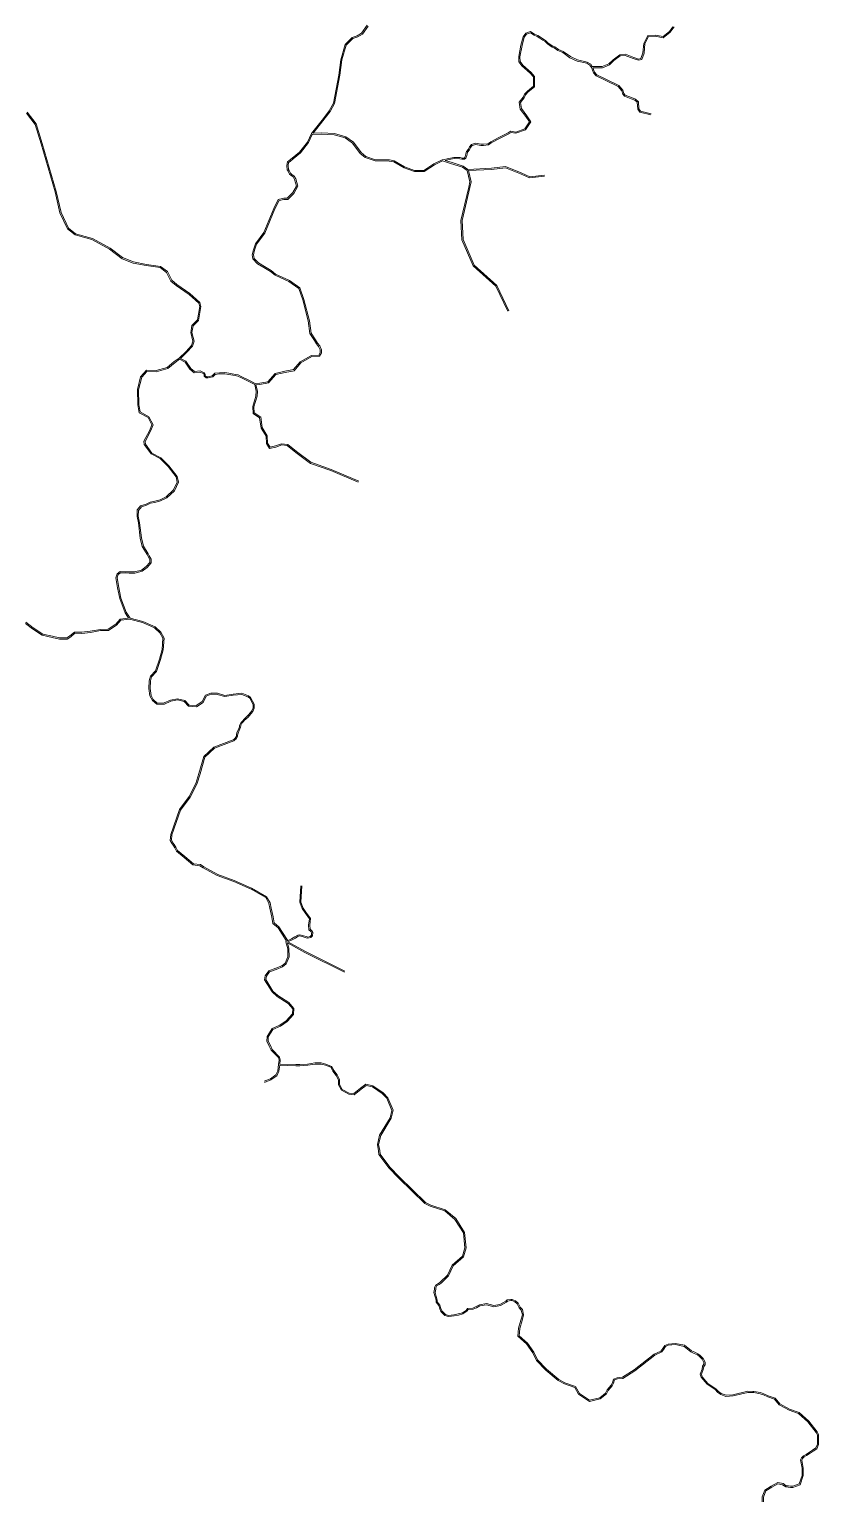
# Model space of a CAD drawing. Header units: millimetres. Extents: x 617885 to 663705, y 7172943 to 7234736.
# Drawn here: x 639759 to 643807, y 7205544 to 7213076 of the extents above; entities that cross this region are included whole.
import ezdxf

# ---------------------------------------------------------------- set-up
doc = ezdxf.new("R2010")
doc.units = ezdxf.units.MM
doc.layers.add('VIAS', color=7, linetype='Continuous', lineweight=5)

msp = doc.modelspace()

# ---------------------------------------------------------------- linework, layer by layer
at = {"layer": 'VIAS', "color": 253}
for points in [[(641491.9, 7213096.5), (641462.4, 7213055.5), (641440.9, 7213042.1), (641415, 7213033.5), (641378.9, 7212997.4), (641356.2, 7212920.4), (641345.5, 7212841.5), (641319, 7212697.5), (641296, 7212657.7), (641259.8, 7212611), (641205.7, 7212542.3), (641205.3, 7212541.7), (641185.8, 7212498.4), (641144.7, 7212447.1), (641107.5, 7212416.2), (641092.1, 7212402.8), (641082.9, 7212397.1), (641079.4, 7212378.8), (641081.6, 7212355.8), (641086.1, 7212349.1), (641093.5, 7212334.3), (641101.3, 7212326.5), (641112.4, 7212319.5), (641119.1, 7212306.9), (641129, 7212272.2), (641110.3, 7212238.9), (641081.3, 7212209.9), (641063.8, 7212209.9), (641035.2, 7212204.5), (641012.7, 7212157.9), (640960.9, 7212034.2), (640918.9, 7211977.1), (640908.7, 7211946.4), (640901.8, 7211920.6), (640905.4, 7211898.9), (640929.8, 7211874.5), (640961.9, 7211855.9), (640995.3, 7211834.3), (641018.9, 7211815.7), (641089.4, 7211783.8), (641140.4, 7211747.7), (641161.4, 7211689.6), (641189, 7211581.4), (641197.6, 7211517), (641221.4, 7211480.3), (641232.1, 7211463.1), (641242.6, 7211450.5), (641250.7, 7211432.3), (641250.7, 7211418.8), (641243.4, 7211406), (641206, 7211404), (641147.4, 7211371.4), (641113.6, 7211331.4), (641069.9, 7211323.1), (641019.9, 7211312.2), (640981.6, 7211269.7), (640940.2, 7211261.4), (640917.7, 7211260.3), (640887.2, 7211275.5), (640848.9, 7211294.6), (640830.5, 7211304.4), (640815.6, 7211306.9), (640782.1, 7211312.9), (640761.3, 7211316.6), (640733.3, 7211315.3), (640709.4, 7211312.8), (640696.1, 7211299.5), (640674.5, 7211295), (640667.5, 7211295), (640661, 7211300.5), (640661, 7211307.3), (640655.2, 7211315.9), (640634.5, 7211325), (640606.2, 7211321.5), (640587.1, 7211337.1), (640561.7, 7211374.6), (640534.6, 7211388.9), (640567.3, 7211420.5), (640596.1, 7211451.7), (640603.6, 7211477.5), (640592.6, 7211521.5), (640594.7, 7211530.2), (640598.6, 7211555.5), (640626.7, 7211583.5), (640639.1, 7211655.5), (640632.6, 7211675), (640581.6, 7211721.8), (640515.3, 7211768), (640489.7, 7211789.6), (640467.6, 7211833.9), (640432.3, 7211860.9), (640359.2, 7211871), (640293, 7211883.7), (640237.4, 7211905.5), (640173.2, 7211953.6), (640082.3, 7212004.1), (639996.2, 7212028.1), (639959, 7212057.4), (639921.3, 7212136.7), (639897.2, 7212244.9), (639825.4, 7212491.4), (639793.6, 7212591), (639747.8, 7212650.6)], [(643058.5, 7213089.4), (643041.7, 7213064.8), (643008.6, 7213038.4), (642968.1, 7213046.4), (642930, 7213045), (642909.6, 7213004.2), (642905.5, 7212955.7), (642895.1, 7212927.1), (642882.2, 7212923.6), (642858.3, 7212931.6), (642816.2, 7212948.4), (642787, 7212945.5), (642753, 7212920), (642731.2, 7212899.6), (642696.3, 7212884.8), (642645.5, 7212885), (642638.1, 7212897.1), (642619.8, 7212908.3), (642570.7, 7212918.9), (642534.2, 7212935.9), (642497.1, 7212962.3), (642472, 7212972.9), (642453.4, 7212986.2), (642442.8, 7212990.1), (642419.5, 7213005.6), (642407.6, 7213017.5), (642395.5, 7213025.6), (642379.5, 7213036.2), (642366.1, 7213044.3), (642350.3, 7213050.9), (642329.4, 7213064.8), (642304.6, 7213056), (642291.9, 7213037.6), (642279.8, 7212994.7), (642269.1, 7212936.2), (642269.4, 7212909.2), (642284.5, 7212889), (642327.7, 7212850.7), (642343.6, 7212832.5), (642343.6, 7212784.7), (642313.4, 7212759.2), (642298.6, 7212744.4), (642291.3, 7212727.4), (642271.6, 7212702.8), (642276.7, 7212667.2), (642305.8, 7212628.4), (642323.8, 7212601.4), (642299.2, 7212565.6), (642253, 7212549.4), (642228.7, 7212554.3), (642214.3, 7212545.9), (642166.7, 7212520.9), (642124.8, 7212499.1), (642111, 7212489.5), (642087.8, 7212487.1), (642074.8, 7212487.1), (642047.6, 7212492.1), (642026.8, 7212485.8), (642016.6, 7212473.2), (642011.6, 7212462.4), (642000.5, 7212449.6), (641997.9, 7212437.2), (641994.6, 7212424.9), (641992.4, 7212419.1), (641988.8, 7212416.2), (641977.8, 7212416.2), (641967.8, 7212418.7), (641936.2, 7212419.5), (641910.5, 7212413.9), (641877.4, 7212407.6), (641876.7, 7212407.3), (641833.9, 7212386.5), (641782.5, 7212352.7), (641734.8, 7212352.7), (641683.5, 7212371.7), (641629.7, 7212401.6), (641605.2, 7212406.2), (641534, 7212407.7), (641484.4, 7212423.7), (641459.8, 7212443.9), (641421.1, 7212497.5), (641381.6, 7212524.8), (641323.8, 7212541.2), (641257.6, 7212545.3), (641214.4, 7212543.7), (641264.6, 7212607.3), (641300.9, 7212654.4), (641324.7, 7212695.4), (641351.4, 7212840.6), (641362, 7212919.1), (641384.2, 7212994.2), (641418.2, 7213028.3), (641443.4, 7213036.7), (641466.6, 7213051), (641496.7, 7213092.9)], [(642945.8, 7212637.2), (642889.9, 7212651.1), (642878.8, 7212666.4), (642876.4, 7212702.1), (642864, 7212713.3), (642845.1, 7212720.4), (642810.8, 7212733.2), (642802.2, 7212744.4), (642797.5, 7212761.4), (642778.2, 7212783), (642712.5, 7212814.6), (642666.1, 7212837.5), (642652.1, 7212853.1), (642641.2, 7212880.6), (642633.7, 7212892.7), (642617.6, 7212902.7), (642568.8, 7212913.2), (642531.2, 7212930.7), (642494.2, 7212957.1), (642469.1, 7212967.6), (642450.6, 7212980.8), (642440.1, 7212984.8), (642415.7, 7213001), (642403.8, 7213012.9), (642392.2, 7213020.6), (642376.3, 7213031.2), (642363.4, 7213038.9), (642347.4, 7213045.6), (642328.6, 7213058.1), (642308.4, 7213051), (642297.4, 7213035.1), (642285.6, 7212993.4), (642275.1, 7212935.6), (642275.3, 7212911.2), (642288.9, 7212893.1), (642332, 7212854.9), (642349.6, 7212834.7), (642349.6, 7212781.9), (642317.5, 7212754.8), (642303.6, 7212740.9), (642296.5, 7212724.3), (642277.9, 7212701.1), (642282.4, 7212669.6), (642310.7, 7212631.8), (642331.1, 7212601.3), (642303, 7212560.6), (642253.4, 7212543.2), (642229.7, 7212547.9), (642217.2, 7212540.7), (642169.5, 7212515.6), (642127.9, 7212494), (642113.2, 7212483.7), (642088.1, 7212481.1), (642074.3, 7212481.1), (642048, 7212486), (642030.4, 7212480.6), (642021.7, 7212470), (642016.7, 7212459.1), (642006.1, 7212446.8), (642003.7, 7212435.8), (642000.3, 7212423.1), (641997.5, 7212415.5), (641991, 7212410.2), (641977, 7212410.2), (641967, 7212412.7), (641936.8, 7212413.5), (641911.7, 7212408), (641890.6, 7212404), (641921.4, 7212394.6), (641983.1, 7212374.2), (642008, 7212357.5), (642128.6, 7212364), (642201.2, 7212372.8), (642280.4, 7212339.9), (642325.4, 7212320.6), (642400.9, 7212329.2)], [(642947.2, 7212643), (642893.5, 7212656.4), (642884.7, 7212668.5), (642882.2, 7212704.9), (642867.2, 7212718.6), (642847.2, 7212726.1), (642814.5, 7212738.2), (642807.7, 7212747.2), (642803, 7212764.4), (642781.8, 7212787.9), (642715.2, 7212820), (642669.8, 7212842.3), (642657.3, 7212856.3), (642648.3, 7212879), (642697.5, 7212878.8), (642734.5, 7212894.4), (642756.9, 7212915.4), (642789.3, 7212939.7), (642815.4, 7212942.3), (642856.2, 7212926), (642882.1, 7212917.4), (642899.7, 7212922.1), (642911.4, 7212954.4), (642915.5, 7213002.5), (642933.8, 7213039.1), (642967.6, 7213040.4), (643010.1, 7213031.9), (643046.1, 7213060.7), (643065.3, 7213088.6)], [(640590.7, 7211454.7), (640597.4, 7211477.6), (640586.4, 7211521.5), (640588.8, 7211531.4), (640593, 7211558.3), (640621.1, 7211586.4), (640632.9, 7211655), (640627.4, 7211671.6), (640577.9, 7211717.1), (640511.6, 7211763.3), (640484.9, 7211785.8), (640462.8, 7211829.9), (640429.9, 7211855.1), (640358.2, 7211865.1), (640291.3, 7211877.9), (640234.4, 7211900.3), (640170, 7211948.6), (640080, 7211998.5), (639993.4, 7212022.6), (639954.2, 7212053.5), (639915.6, 7212134.8), (639891.4, 7212243.4), (639819.6, 7212489.6), (639788.2, 7212588.1), (639744, 7212645.6)], [(641447.8, 7210759.5), (641307.2, 7210819.5), (641203.1, 7210856.4), (641128.7, 7210912.1), (641083.8, 7210947.6), (641052.8, 7210951.5), (641020.9, 7210940.2), (640993.7, 7210933.4), (640980.5, 7210954.8), (640978.6, 7210991.7), (640952.7, 7211034.2), (640945.3, 7211088.3), (640912.2, 7211110.4), (640910.5, 7211141.5), (640927, 7211194.7), (640928.9, 7211221.4), (640920.8, 7211254.4), (640940.9, 7211255.4), (640984.7, 7211264.2), (641023.1, 7211306.8), (641071.1, 7211317.2), (641116.9, 7211325.9), (641151.3, 7211366.7), (641207.7, 7211398.1), (641247, 7211400.2), (641256.7, 7211417.2), (641256.7, 7211433.6), (641247.8, 7211453.7), (641237, 7211466.6), (641226.4, 7211483.5), (641203.4, 7211519.1), (641194.9, 7211582.5), (641167.1, 7211691.4), (641145.4, 7211751.5), (641092.4, 7211789.1), (641022.1, 7211820.9), (640998.8, 7211839.2), (640965.1, 7211861), (640933.5, 7211879.3), (640911, 7211901.8), (640907.9, 7211920.3), (640914.4, 7211944.7), (640924.3, 7211974.3), (640966.1, 7212031.2), (641018.2, 7212155.4), (641039.3, 7212199.2), (641064.4, 7212203.9), (641083.8, 7212203.9), (641115.1, 7212235.2), (641135.5, 7212271.4), (641124.7, 7212309.2), (641116.9, 7212323.7), (641105.1, 7212331.2), (641098.4, 7212337.9), (641091.3, 7212352.1), (641087.4, 7212357.9), (641085.5, 7212378.5), (641088.3, 7212393.4), (641095.7, 7212398), (641111.4, 7212411.6), (641149, 7212442.9), (641190.9, 7212495.3), (641210, 7212537.5), (641257.5, 7212539.3), (641322.8, 7212535.3), (641379, 7212519.3), (641416.8, 7212493.1), (641455.4, 7212439.7), (641481.4, 7212418.3), (641533, 7212401.7), (641604.5, 7212400.2), (641627.6, 7212395.9), (641680.9, 7212366.3), (641733.7, 7212346.7), (641784.2, 7212346.7), (641836.9, 7212381.2), (641878.3, 7212401.4), (641919.6, 7212388.9), (641980.5, 7212368.7), (642004.5, 7212352.7), (642017.8, 7212294.3), (642012.2, 7212266.2), (641971.8, 7212096.2), (641977.6, 7211997.3), (642035.8, 7211863.6), (642151.2, 7211759.8), (642212.6, 7211630.8)], [(642218, 7211633.3), (642156.1, 7211763.5), (642040.8, 7211867.2), (641983.5, 7211998.7), (641977.8, 7212095.7), (642018, 7212264.9), (642023.9, 7212294.4), (642010.8, 7212351.7), (642129.2, 7212358.1), (642200.4, 7212366.7), (642278, 7212334.4), (642324.5, 7212314.5), (642401.5, 7212323.3)], [(640268.1, 7210057.9), (640249.5, 7210085.5), (640223.1, 7210158.9), (640211.4, 7210213.2), (640202.3, 7210263.8), (640208.8, 7210285.4), (640224.4, 7210296.5), (640254.4, 7210295.5), (640270.3, 7210294.5), (640298.7, 7210294.5), (640334.6, 7210303.2), (640358.8, 7210321.6), (640376.8, 7210343.4), (640376.8, 7210358.4), (640368.2, 7210373.7), (640362.3, 7210384.6), (640338.2, 7210425), (640327.6, 7210468.2), (640317.8, 7210545.9), (640311.6, 7210579.4), (640312.6, 7210612.3), (640329.6, 7210632.5), (640357.9, 7210642.5), (640377.8, 7210652.5), (640401.8, 7210656.5), (640430, 7210664.3), (640460, 7210679.7), (640497.8, 7210714.6), (640516.8, 7210754.6), (640512.2, 7210781.5), (640470.3, 7210834.8), (640429.7, 7210875.3), (640383.7, 7210899.1), (640348.1, 7210947.7), (640346.3, 7210965.2), (640375.1, 7211017.9), (640387.2, 7211048), (640367.7, 7211085.4), (640321.4, 7211110.9), (640315, 7211151.3), (640313.4, 7211229.2), (640329.5, 7211294.9), (640359.3, 7211328.1), (640409.2, 7211326.5), (640466.5, 7211342), (640502.4, 7211373.2), (640527.6, 7211390.5), (640563, 7211424.7), (640590.7, 7211454.7)], [(641445.4, 7210754), (641305, 7210813.9), (641200.2, 7210851.1), (641125.1, 7210907.3), (641081.4, 7210941.8), (641053.5, 7210945.3), (641022.6, 7210934.5), (640990.9, 7210926.5), (640974.6, 7210953), (640972.7, 7210989.9), (640947, 7211032.1), (640939.7, 7211084.8), (640906.4, 7211107), (640904.4, 7211142.2), (640921.1, 7211195.9), (640922.9, 7211220.9), (640914.5, 7211255.2), (640884.5, 7211270.1), (640846.1, 7211289.3), (640828.5, 7211298.7), (640814.6, 7211301), (640781, 7211307), (640760.9, 7211310.5), (640733.8, 7211309.3), (640712.1, 7211307.1), (640699.1, 7211294), (640675.1, 7211289), (640665.3, 7211289), (640655, 7211297.8), (640655, 7211305.4), (640651.2, 7211311.1), (640633.6, 7211318.8), (640604.3, 7211315.2), (640582.6, 7211333.1), (640557.6, 7211369.9), (640529.7, 7211384.6), (640506.1, 7211368.4), (640469.4, 7211336.5), (640409.9, 7211320.5), (640361.9, 7211322), (640334.9, 7211292.1), (640319.4, 7211228.5), (640321, 7211151.8), (640326.9, 7211114.7), (640372.2, 7211089.8), (640393.8, 7211048.3), (640380.5, 7211015.3), (640352.5, 7210963.9), (640353.9, 7210949.9), (640387.7, 7210903.8), (640433.3, 7210880.2), (640474.8, 7210838.8), (640517.8, 7210784.1), (640523.1, 7210753.8), (640502.7, 7210711), (640463.4, 7210674.8), (640432.2, 7210658.7), (640403.1, 7210650.6), (640379.7, 7210646.7), (640360.2, 7210637), (640333.2, 7210627.4), (640318.6, 7210610), (640317.6, 7210579.8), (640323.7, 7210546.8), (640333.5, 7210469.3)], [(640333.5, 7210469.3), (640343.8, 7210427.3), (640367.5, 7210387.6), (640373.5, 7210376.6), (640382.8, 7210360), (640382.8, 7210341.2), (640363, 7210317.2), (640337.3, 7210297.7), (640299.4, 7210288.5), (640270.1, 7210288.5), (640254.1, 7210289.5), (640226.2, 7210290.4), (640213.9, 7210281.7), (640208.4, 7210263.4), (640217.3, 7210214.4), (640228.9, 7210160.6), (640254.9, 7210088.2), (640275.2, 7210058.2), (640341.3, 7210041.2), (640403.4, 7210013.5), (640432.7, 7209986.5), (640449.8, 7209955.7), (640445.3, 7209895.9), (640432.1, 7209845.1), (640411, 7209784.2), (640385.8, 7209756.8), (640379.5, 7209736), (640378.5, 7209697.1), (640382.8, 7209660.7), (640394.3, 7209639.7), (640414.9, 7209622.2), (640450.5, 7209623.3), (640482, 7209637.4), (640518.1, 7209644.2), (640555.8, 7209635), (640578.6, 7209612.2), (640613.8, 7209609.1), (640645.1, 7209630), (640661.7, 7209663.2), (640689.7, 7209673.7), (640723.6, 7209672.6), (640761.6, 7209661.6), (640803.8, 7209668.4)], [(639738.5, 7210030.3), (639775.2, 7210003), (639824.9, 7209969.6), (639876.7, 7209958.8), (639913.3, 7209950.2), (639953, 7209950.2), (639970.9, 7209962.6), (639992.6, 7209980.1), (640028, 7209979), (640072, 7209984.4), (640124.2, 7209994), (640164.3, 7209995), (640205.9, 7210021.3), (640227.9, 7210046.4), (640273.1, 7210052.6), (640339.3, 7210035.5), (640400.1, 7210008.4), (640427.9, 7209982.7), (640443.7, 7209954.4), (640439.4, 7209896.9), (640426.3, 7209846.9), (640405.7, 7209787.3), (640380.5, 7209759.9), (640373.6, 7209736.9), (640372.5, 7209696.9), (640376.9, 7209658.8), (640389.6, 7209635.9), (640412.8, 7209616.2), (640451.8, 7209617.3), (640483.8, 7209631.6), (640518, 7209638), (640552.7, 7209629.6), (640575.9, 7209606.4), (640615.3, 7209603), (640649.8, 7209625.9), (640666.1, 7209658.4), (640690.7, 7209667.7), (640722.7, 7209666.6), (640761.2, 7209655.5), (640804.6, 7209662.4), (640848, 7209666.5), (640879.9, 7209654.5), (640888.8, 7209647), (640906.1, 7209615), (640906.1, 7209597.1), (640899.6, 7209582.9), (640883.3, 7209562.5), (640876.6, 7209554.4), (640864.2, 7209543.5), (640858.5, 7209537.8), (640853, 7209530.9), (640844.5, 7209522.4), (640838.8, 7209510.9), (640837.2, 7209507.8), (640835.8, 7209500.8), (640829, 7209483.2), (640823.4, 7209470.6), (640820.5, 7209458.9), (640820.5, 7209452.5), (640814.3, 7209442.5), (640807.8, 7209436.1), (640804.2, 7209433.7), (640704.6, 7209396.4), (640654, 7209348.3), (640628.7, 7209261.5), (640612.2, 7209209.1), (640579.1, 7209142.9), (640528.9, 7209076.2), (640484.2, 7208947.7), (640481.4, 7208917.9), (640491.6, 7208900.5), (640497.1, 7208893.7), (640505.1, 7208880.3), (640513.5, 7208863.5), (640552.3, 7208830.3), (640598.1, 7208792.8), (640633.7, 7208788.7), (640649.6, 7208776.8), (640722.5, 7208738.2), (640806.9, 7208707.2), (640896.1, 7208667.8), (640970.9, 7208625.3), (640987.5, 7208595.5), (640992.6, 7208570.2), (641002.9, 7208525.5), (641008.2, 7208491.8), (641034.5, 7208470.8), (641076.6, 7208405.3), (641075.2, 7208399.7), (641075.1, 7208398.2), (641083.8, 7208362.5), (641084.6, 7208322.1), (641070.8, 7208289.2), (641053.3, 7208274.6), (641022.7, 7208262.8), (640986.7, 7208249), (640968.7, 7208224.3), (640965.7, 7208203.8), (641003.4, 7208142.1), (641030, 7208118.2), (641085.7, 7208082.9), (641109.8, 7208054.5), (641108.2, 7208028.9), (641076.7, 7207994), (641044, 7207971), (641003.8, 7207954.5), (640978.6, 7207913.5), (640976.6, 7207888.6), (640989.6, 7207863.5), (640999.8, 7207843.6), (641036.4, 7207804.6), (641039.6, 7207791.1), (641037.2, 7207769.2), (641032.6, 7207737.5), (641023.4, 7207716), (640995.3, 7207695.7), (640962.4, 7207683.7)], [(639740.8, 7210036.1), (639778.7, 7210007.9), (639827.3, 7209975.2), (639878, 7209964.7), (639914, 7209956.2), (639951.1, 7209956.2), (639967.3, 7209967.4), (639990.5, 7209986.1), (640027.7, 7209985), (640071.1, 7209990.3), (640123.6, 7209999.9), (640162.5, 7210001), (640202, 7210025.9), (640224.8, 7210052), (640268.1, 7210057.9)], [(640803.8, 7209668.4), (640848.8, 7209672.6), (640883, 7209659.8), (640893.5, 7209650.8), (640912.1, 7209616.5), (640912.1, 7209595.8), (640904.8, 7209579.7), (640887.9, 7209558.7), (640880.9, 7209550.2), (640868.4, 7209539.1), (640863, 7209533.8), (640857.5, 7209526.9), (640849.4, 7209518.8), (640844.1, 7209508.2), (640842.9, 7209505.9), (640841.6, 7209499.1), (640834.6, 7209480.9), (640829.1, 7209468.6), (640826.5, 7209458.2), (640826.5, 7209450.8), (640819, 7209438.8), (640811.6, 7209431.4), (640807, 7209428.3), (640707.8, 7209391.2), (640659.3, 7209345.1), (640634.5, 7209259.8), (640617.7, 7209206.8), (640584.2, 7209139.7), (640534.3, 7209073.3), (640490.1, 7208946.4), (640487.6, 7208919.3), (640496.6, 7208903.9), (640502, 7208897.1), (640510.4, 7208883.2), (640518.4, 7208867.2), (640556.1, 7208834.9), (640600.5, 7208798.6), (640636, 7208794.5), (640652.9, 7208781.9), (640725, 7208743.7), (640809.2, 7208712.8), (640898.8, 7208673.1), (640975.4, 7208629.7), (640993.2, 7208597.6), (640998.4, 7208571.4), (641008.8, 7208526.7), (641013.8, 7208495.1), (641039, 7208474.9), (641083, 7208406.3), (641082.5, 7208404.2), (641103.2, 7208413.5), (641120.3, 7208423.1), (641135.8, 7208432.5), (641145.6, 7208434.9), (641165.3, 7208429.3), (641179.9, 7208425), (641187.2, 7208423), (641199.6, 7208425.4), (641205.8, 7208432), (641206.7, 7208444.1), (641203.1, 7208450.4), (641192.9, 7208459.5), (641191.3, 7208483.2), (641195.4, 7208516.8), (641172.6, 7208547.6), (641157.2, 7208568.6), (641145.8, 7208601.3), (641150.6, 7208685)], [(641377.5, 7208247.9), (641175.1, 7208348.9), (641084.8, 7208398.7), (641105.9, 7208408.1), (641123.3, 7208417.9), (641138.1, 7208426.9), (641145.5, 7208428.7), (641163.6, 7208423.5), (641178.2, 7208419.2), (641187, 7208416.9), (641202.7, 7208419.9), (641211.6, 7208429.5), (641212.9, 7208445.5), (641207.8, 7208454.2), (641198.7, 7208462.4), (641197.4, 7208483.1), (641201.6, 7208518.5), (641177.4, 7208551.1), (641162.5, 7208571.5), (641151.8, 7208602.2), (641156.6, 7208684.7)], [(643523.2, 7205527.1), (643523.2, 7205551.3), (643536.4, 7205583.8), (643566.4, 7205603.2), (643597.7, 7205619.6), (643622.2, 7205615.3), (643637.7, 7205604.5), (643650.7, 7205602.9), (643661.7, 7205601.3), (643674.8, 7205601.3), (643712.1, 7205614.3), (643728.1, 7205662.3), (643728.1, 7205700.5), (643720.6, 7205741.4), (643724.5, 7205749.3), (643733.2, 7205757.9), (643745.2, 7205765.4), (643763.7, 7205776.2), (643779.3, 7205787.1), (643796.9, 7205799.9), (643806.7, 7205821.2), (643806.7, 7205871.9), (643798.5, 7205886.6), (643755.7, 7205941.4), (643706.1, 7205985.5), (643658.1, 7206003.3), (643608.5, 7206030.1), (643583.8, 7206058.8), (643547.8, 7206071.3), (643526.1, 7206080.8), (643508, 7206087.7), (643474.8, 7206093.2), (643469.2, 7206093.2), (643443, 7206094.6), (643366.7, 7206076.9), (643332.2, 7206074.2), (643307.3, 7206083.4), (643292.9, 7206092.5), (643279.3, 7206107.5), (643238.6, 7206134.6), (643209.3, 7206169.1), (643205.7, 7206182.5), (643215, 7206206.3), (643217.6, 7206220.9), (643224.6, 7206230.6), (643224.6, 7206243.2), (643214.5, 7206261.9), (643197.7, 7206278.7), (643187.8, 7206285.8), (643171.2, 7206294.1), (643155.2, 7206302.1), (643118.9, 7206329.8), (643072.8, 7206339.7), (643034.4, 7206336.4), (643018.2, 7206329.4), (643008.1, 7206313.8), (642997.9, 7206300.6), (642963, 7206284.7), (642860.5, 7206204.3), (642800.9, 7206166.1), (642773.3, 7206163.9), (642754.1, 7206156.8), (642749.5, 7206138.4), (642743.4, 7206126), (642732.9, 7206113.5), (642721.9, 7206102.5), (642713.3, 7206085.4), (642684.2, 7206060.4), (642632.3, 7206048), (642580.1, 7206083.4), (642560.6, 7206118.2), (642505.8, 7206137.9), (642474, 7206154.9), (642411.1, 7206207.6), (642365.2, 7206254.7), (642346.3, 7206294.9), (642313.4, 7206341.5), (642270.6, 7206378.7), (642274.2, 7206416.8), (642285.6, 7206456.5), (642293.4, 7206485.7), (642287.3, 7206513.9), (642275.7, 7206525.5), (642266.1, 7206546.5), (642251.9, 7206558.7), (642235.7, 7206564.8), (642227.4, 7206564.8), (642209, 7206562.7), (642202.9, 7206556.6), (642172.6, 7206539.6), (642141.7, 7206534.1), (642104.1, 7206543.5), (642067.2, 7206537.7), (642049.9, 7206528.1), (642033.5, 7206520.8), (642006.4, 7206518.9), (641998.3, 7206508.8), (641980.3, 7206496.2), (641958.3, 7206490.7), (641935.9, 7206487), (641922.8, 7206485.1), (641908.4, 7206483.3), (641892.8, 7206488.5), (641874.8, 7206506.4), (641869.5, 7206518.9), (641863.7, 7206536.2), (641850.8, 7206552.8), (641850.8, 7206561.6), (641845.1, 7206580.8), (641839.6, 7206600.7), (641843.3, 7206617.3), (641843.3, 7206624.4), (641848.2, 7206634.3), (641860.8, 7206641.4), (641870.6, 7206649.2), (641907.7, 7206686.7), (641933, 7206737.3), (641986, 7206783.9), (641999.1, 7206829.6), (641990.5, 7206909), (641945.5, 7206979.7), (641891.9, 7207024.7), (641817.6, 7207048), (641791.1, 7207061.7), (641657.2, 7207191.8), (641607, 7207243.8), (641557.3, 7207310.1), (641555.5, 7207328), (641550, 7207359.1), (641560.9, 7207404.7), (641615, 7207494.1), (641624.7, 7207534.6), (641598, 7207599.4), (641572.7, 7207625), (641520.4, 7207659.9), (641484, 7207668.9), (641457, 7207648), (641423.6, 7207620.1), (641399.6, 7207622.7), (641363.6, 7207642.1), (641350.1, 7207666.5), (641350.1, 7207692.2), (641338.2, 7207716), (641320.9, 7207739), (641309, 7207759.8), (641279.2, 7207771.7), (641255.7, 7207777.6), (641223.5, 7207777.6), (641186.1, 7207771.8), (641146.2, 7207769), (641126.3, 7207769), (641043.5, 7207771.7), (641045.7, 7207791.5), (641041.8, 7207807.5), (641004.7, 7207847), (640995, 7207866.3), (640982.8, 7207889.8), (640984.4, 7207911.6), (641007.8, 7207949.7), (641046.8, 7207965.7), (641080.7, 7207989.4), (641114, 7208026.4), (641116, 7208056.6), (641089.7, 7208087.5), (641033.7, 7208123), (641008.1, 7208146), (640972, 7208205.1), (640974.4, 7208222), (640990.5, 7208244), (641024.8, 7208257.2), (641056.4, 7208269.4), (641075.7, 7208285.5), (641090.7, 7208321), (641089.7, 7208363.3), (641082.6, 7208393), (641172.4, 7208343.6), (641374.8, 7208242.5)], [(641081.5, 7208400.5), (641081.5, 7208400.5)], [(640964.5, 7207678), (640998.1, 7207690.3), (641028.3, 7207712.1), (641038.5, 7207735.9), (641042.8, 7207765.7), (641126.2, 7207763), (641146.4, 7207763), (641186.8, 7207765.9), (641224, 7207771.6), (641254.9, 7207771.6), (641277.3, 7207766), (641304.8, 7207755), (641315.9, 7207735.7), (641333, 7207712.8), (641344.1, 7207690.8), (641344.1, 7207664.9), (641359.2, 7207637.7), (641397.8, 7207616.9), (641425.4, 7207613.8), (641460.8, 7207643.3), (641485.4, 7207662.4), (641517.9, 7207654.3), (641568.9, 7207620.4), (641592.9, 7207596), (641618.4, 7207534.1), (641609.4, 7207496.4), (641555.3, 7207407), (641543.9, 7207359.3), (641549.5, 7207327.1), (641551.5, 7207307.8), (641602.4, 7207239.9), (641653, 7207187.5), (641787.6, 7207056.8), (641815.3, 7207042.4), (641888.9, 7207019.3), (641940.9, 7206975.6), (641984.7, 7206907), (641993, 7206830.2), (641980.7, 7206787.2), (641928.1, 7206741), (641902.7, 7206690.2), (641866.5, 7206653.7), (641857.4, 7206646.4), (641843.7, 7206638.6), (641837.3, 7206625.8), (641837.3, 7206617.9), (641833.4, 7206600.6), (641839.3, 7206579.1), (641844.8, 7206560.7), (641844.8, 7206550.7), (641858.3, 7206533.4), (641863.9, 7206516.8), (641869.8, 7206503), (641889.5, 7206483.3), (641907.8, 7206477.2), (641923.6, 7206479.1), (641936.8, 7206481), (641959.5, 7206484.8), (641982.8, 7206490.6), (642002.4, 7206504.4), (642009.4, 7206513.1), (642035, 7206514.9), (642052.6, 7206522.7), (642069.2, 7206531.9), (642103.8, 7206537.4), (642141.5, 7206528), (642174.6, 7206533.8), (642206.5, 7206551.8), (642211.8, 7206557), (642227.7, 7206558.8), (642234.6, 7206558.8), (642248.8, 7206553.5), (642261.2, 7206542.8), (642270.7, 7206522), (642281.8, 7206510.9), (642287.2, 7206485.9), (642279.8, 7206458.1), (642268.3, 7206417.9), (642264.3, 7206376.2), (642309, 7206337.4), (642341.1, 7206291.9), (642360.2, 7206251.2), (642407, 7206203.2), (642470.6, 7206149.9), (642503.4, 7206132.4), (642556.4, 7206113.3), (642575.6, 7206079.3), (642631.1, 7206041.5), (642687, 7206054.9), (642718.2, 7206081.6), (642726.8, 7206098.9), (642737.3, 7206109.4), (642748.4, 7206122.7), (642755.2, 7206136.3), (642759.2, 7206152.3), (642774.6, 7206158), (642802.9, 7206160.2), (642864, 7206199.4), (642966.1, 7206279.5), (643001.8, 7206295.7), (643013, 7206310.3), (643022.2, 7206324.6), (643035.9, 7206330.5), (643072.5, 7206333.6), (643116.3, 7206324.2), (643152, 7206297), (643168.5, 7206288.7), (643184.7, 7206280.6), (643193.8, 7206274.1), (643209.6, 7206258.3), (643218.6, 7206241.7), (643218.6, 7206232.5), (643211.9, 7206223.3), (643209.2, 7206207.9), (643199.4, 7206182.8), (643203.9, 7206166.3), (643234.5, 7206130.1), (643275.4, 7206102.9), (643289, 7206087.9), (643304.6, 7206078), (643331.3, 7206068.2), (643367.6, 7206070.9), (643443.6, 7206088.6), (643469.1, 7206087.2), (643474.3, 7206087.2), (643506.5, 7206081.9), (643523.8, 7206075.2), (643545.6, 7206065.7), (643580.3, 7206053.7), (643604.6, 7206025.3), (643655.6, 7205997.8), (643702.9, 7205980.2), (643751.3, 7205937.3), (643793.5, 7205883.3), (643800.7, 7205870.3), (643800.7, 7205822.5), (643792.1, 7205803.8), (643775.8, 7205792), (643760.5, 7205781.3), (643742.1, 7205770.5), (643729.4, 7205762.6), (643719.6, 7205752.8), (643714.3, 7205742.2), (643722.1, 7205699.9), (643722.1, 7205663.3), (643707.3, 7205619), (643673.7, 7205607.3), (643662.1, 7205607.3), (643651.5, 7205608.8), (643639.9, 7205610.2), (643624.6, 7205621), (643596.7, 7205625.9), (643563.3, 7205608.4), (643531.6, 7205587.8), (643517.2, 7205552.5), (643517.2, 7205527.5)]]:
    msp.add_lwpolyline(points, dxfattribs=at)

doc.saveas('drawing.dxf')
